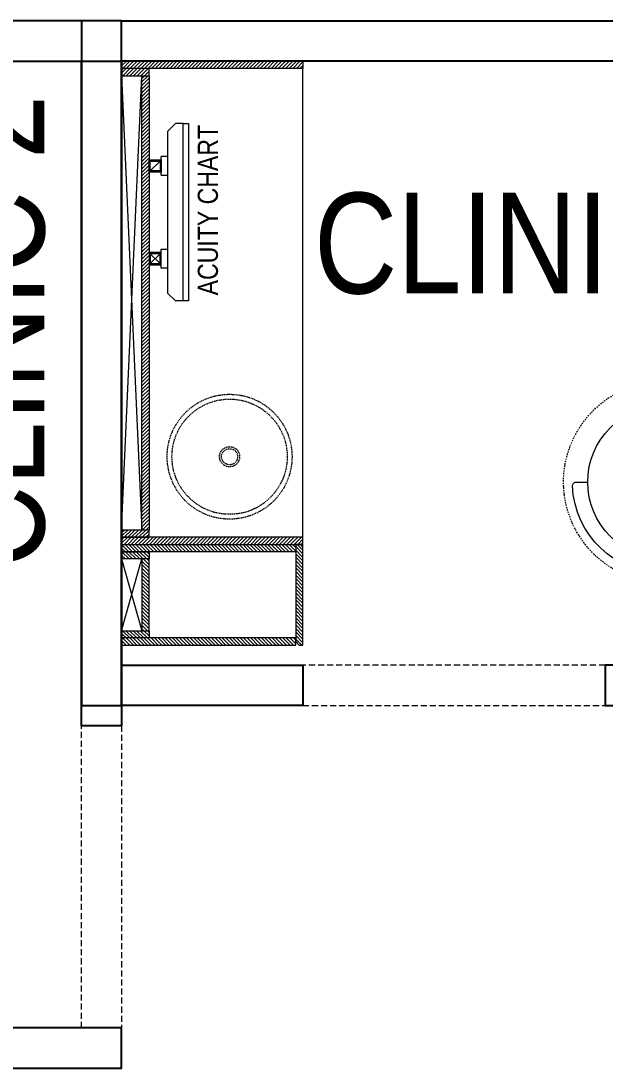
# Model space of a CAD drawing. Header units: millimetres. Extents: x 24833 to 48762, y -879225 to -876625.
# Drawn here: x 36028 to 37478, y -879225 to -876625 of the extents above; entities that cross this region are included whole.
import ezdxf

# ---------------------------------------------------------------- set-up
doc = ezdxf.new("R2010")
doc.units = ezdxf.units.MM
doc.header["$LTSCALE"] = 12
doc.header["$MEASUREMENT"] = 0
doc.linetypes.add('a_p6_plan_L18$0$HIDDEN', pattern=[0.375, 0.25, -0.125])
doc.linetypes.add('DASHDOT2', pattern=[0.5, 0.25, -0.125, 0, -0.125])
doc.layers.get('0').update_dxf_attribs({"lineweight": 25})
for name, color, linetype, lineweight in [('A-SHUTTER', 5, 'Continuous', 18), ('LK-EQPMT', 3, 'Continuous', 18), ('LK-FF&E WALL', 1, 'Continuous', 9), ('LK-IT', 3, 'Continuous', 18), ('LK-PARTITION', 21, 'Continuous', 25), ('LK-PELMET', 5, 'a_p6_plan_L18$0$HIDDEN', 9), ('LK-TV SCREEN', 3, 'Continuous', 9), ('LN-ELEVATION-1', 81, 'Continuous', 13), ('LN-ELEVATION-2', 103, 'Continuous', 20), ('LN-ELEVATION-3', 125, 'a_p6_plan_L18$0$HIDDEN', 18), ('LN-HATCH', 251, 'Continuous', 0)]:
    doc.layers.add(name, color=color, linetype=linetype, lineweight=lineweight)
doc.styles.add('LK TXT HEADER', font='Arial Narrow.ttf', dxfattribs={"height": 250})
doc.styles.get("Standard").update_dxf_attribs({"font": 'Arial Narrow.ttf'})

# ---------------------------------------------------------------- blocks, each defined once
blk = doc.blocks.new('dsg')
at = {"color": 0, "linetype": 'ByBlock', "lineweight": -2}
for radius in [155, 143, 25, 20]:
    blk.add_circle((11491.5, -171102.6), radius, dxfattribs=at)
blk = doc.blocks.new('CLINIC - CABINET SINK')
at = {"layer": 'LN-HATCH', "ltscale": 0.5}
h = blk.add_hatch(dxfattribs=at)
h.set_pattern_fill('ANSI31', color=256, scale=2)
h.set_pattern_definition([(45, (4052861.5004, 1708016.356), (-4.4901280605, 4.4901280605), [])])
h.paths.add_polyline_path([(-563.4, 157), (564.6, 157), (564.6, 175), (-563.4, 175)])
h.paths.add_polyline_path([(582.6, 225), (600.6, 225), (600.6, -225), (582.6, -225)])
h.paths.add_polyline_path([(564.6, 225), (582.6, 225), (582.6, 157), (564.6, 157)])
h.paths.add_polyline_path([(-581.4, 225), (-599.4, 225), (-599.4, -225), (-581.4, -225)])
h.paths.add_polyline_path([(-581.4, 225), (-563.4, 225), (-563.4, 157), (-581.4, 157)])
at = {"layer": 'LN-ELEVATION-1', "ltscale": 0.5}
for points in [[(-581.4, 225), (-599.4, 225), (-599.4, -225), (-581.4, -225)], [(-581.4, 225), (-563.4, 225), (-563.4, 157), (-581.4, 157)], [(564.6, 225), (582.6, 225), (582.6, 157), (564.6, 157)], [(582.6, 225), (600.6, 225), (600.6, -225), (582.6, -225)], [(-563.4, 157), (564.6, 157), (564.6, 175), (-563.4, 175)]]:
    blk.add_lwpolyline(points, close=True, dxfattribs=at)
at = {"layer": 'LN-ELEVATION-2', "ltscale": 0.5}
blk.add_line((582.6, -225), (-581.4, -225), dxfattribs=at)
at = {"layer": 'LN-HATCH', "ltscale": 0.5}
for p, q in [((564.6, 225), (-563.4, 175)), ((-563.4, 225), (564.6, 175))]:
    blk.add_line(p, q, dxfattribs=at)
at = {"layer": 'LN-ELEVATION-3', "xscale": -1, "rotation": 41.1558274151866}
blk.add_blockref('dsg', (-103569.3, 136346.7), dxfattribs=at)
blk = doc.blocks.new('CLINIC SCREEN')
at = {"layer": 'LK-EQPMT'}
for p, q in [((-103.1, 42.9), (-127.4, 18.6)), ((-127.4, 42.9), (-103.1, 18.6)), ((102.7, 42.9), (127, 18.6))]:
    blk.add_line(p, q, dxfattribs=at)
at = {"layer": 'LK-EQPMT', "ltscale": 12}
for p, q in [((-220, -19.4), (-200.6, 0)), ((200.6, 0), (-200.6, 0)), ((-138.5, 0), (-138.5, 15.5)), ((-138.5, 15.5), (-92, 15.5)), ((-92, 15.5), (-92, 0)), ((92, 15.5), (92, 0)), ((92, 15.5), (138.5, 15.5)), ((138.5, 0), (138.5, 15.5)), ((220, -19.4), (200.6, 0)), ((-220, -38.8), (-220, -19.4)), ((220, -38.8), (220, -19.4))]:
    blk.add_line(p, q, dxfattribs=at)
at = {"layer": 'LK-EQPMT'}
for points in [[(-130.4, 15.5), (-100.1, 15.5), (-100.1, 45.9), (-130.4, 45.9)], [(-127.4, 18.6), (-103.1, 18.6), (-103.1, 42.9), (-127.4, 42.9)], [(130, 15.5), (99.7, 15.5), (99.7, 45.9), (130, 45.9)], [(127, 18.6), (102.7, 18.6), (102.7, 42.9), (127, 42.9)]]:
    blk.add_lwpolyline(points, close=True, dxfattribs=at)
at = {"layer": 'LK-EQPMT', "ltscale": 12}
blk.add_lwpolyline([(-220, -51.7), (-220, -38.8), (220, -38.8), (220, -51.7)], close=True, dxfattribs=at)
at = {"layer": 'LK-EQPMT', "color": 0, "ltscale": 2, "insert": (5.2, -100.4), "char_height": 50, "attachment_point": 5}
blk.add_mtext_dynamic_manual_height_columns('ACUITY CHART', width=466.48, gutter_width=12.5, heights=[0], dxfattribs=at)
blk = doc.blocks.new('CLINIC - MOP CLOSET')
at = {"layer": 'LN-ELEVATION-1', "ltscale": 0.5}
for p, q in [((-106.4, 216), (-124.4, 216)), ((-124.4, 216), (-124.4, -216)), ((-106.4, 216), (-88.4, 216)), ((-106.4, 148), (-106.4, 216)), ((-106.4, -216), (-106.4, 216)), ((-88.4, 216), (-88.4, 148)), ((89.6, 216), (107.6, 216)), ((89.6, 148), (89.6, 216)), ((107.6, 216), (107.6, 148)), ((107.6, 216), (125.6, 216)), ((107.6, -216), (107.6, 216)), ((125.6, 216), (125.6, -216)), ((89.6, 166), (-88.4, 166)), ((-88.4, 166), (-88.4, 148)), ((89.6, 148), (89.6, 166)), ((-88.4, 148), (-106.4, 148)), ((-88.4, 148), (89.6, 148)), ((107.6, 148), (89.6, 148)), ((-124.4, -216), (-106.4, -216)), ((-115.4, -216), (-124.4, -225)), ((-124.4, -225), (-124.4, -234)), ((-124.4, -234), (125.6, -234)), ((125.6, -216), (-115.4, -216)), ((125.6, -216), (107.6, -216)), ((125.6, -234), (125.6, -216))]:
    blk.add_line(p, q, dxfattribs=at)
at = {"layer": 'LN-HATCH', "linetype": 'Continuous', "ltscale": 0.5}
for p, q in [((-124.4, 213.5), (-121.8, 216)), ((-124.4, 204.6), (-113, 216)), ((-124.4, 195.8), (-106.4, 213.8)), ((-106.4, 213.8), (-104.1, 216)), ((-106.4, 204.9), (-95.3, 216)), ((-106.4, 196.1), (-88.4, 214.1)), ((89.6, 215.3), (90.3, 216)), ((89.6, 206.5), (99.1, 216)), ((89.6, 197.7), (107.6, 215.7)), ((107.6, 215.7), (108, 216)), ((107.6, 206.8), (116.8, 216)), ((107.6, 198), (125.6, 216)), ((-124.4, 186.9), (-106.4, 204.9)), ((-124.4, 178.1), (-106.4, 196.1)), ((-124.4, 169.3), (-106.4, 187.3)), ((-106.4, 187.3), (-88.4, 205.3)), ((-106.4, 178.4), (-88.4, 196.4)), ((-106.4, 169.6), (-88.4, 187.6)), ((89.6, 188.8), (107.6, 206.8)), ((89.6, 180), (107.6, 198)), ((89.6, 171.1), (107.6, 189.1)), ((107.6, 189.1), (125.6, 207.1)), ((107.6, 180.3), (125.6, 198.3)), ((107.6, 171.5), (125.6, 189.5)), ((-124.4, 160.4), (-106.4, 178.4)), ((-124.4, 151.6), (-106.4, 169.6)), ((-124.4, 142.8), (-106.4, 160.8)), ((-106.4, 160.8), (-88.4, 178.8)), ((-106.4, 151.9), (-88.4, 169.9)), ((-101.4, 148), (-88.4, 161.1)), ((-88.4, 161.1), (-83.4, 166)), ((-88.4, 152.2), (-74.6, 166)), ((-83.8, 148), (-65.8, 166)), ((-74.9, 148), (-56.9, 166)), ((-66.1, 148), (-48.1, 166)), ((-57.2, 148), (-39.2, 166)), ((-48.4, 148), (-30.4, 166)), ((-39.6, 148), (-21.6, 166)), ((-30.7, 148), (-12.7, 166)), ((-21.9, 148), (-3.9, 166)), ((-13, 148), (5, 166)), ((-4.2, 148), (13.8, 166)), ((4.6, 148), (22.6, 166)), ((13.5, 148), (31.5, 166)), ((22.3, 148), (40.3, 166)), ((31.1, 148), (49.1, 166)), ((40, 148), (58, 166)), ((48.8, 148), (66.8, 166)), ((57.7, 148), (75.7, 166)), ((66.5, 148), (84.5, 166)), ((75.3, 148), (89.6, 162.3)), ((89.6, 162.3), (107.6, 180.3)), ((89.6, 153.5), (107.6, 171.5)), ((93, 148), (107.6, 162.6)), ((107.6, 162.6), (125.6, 180.6)), ((107.6, 153.8), (125.6, 171.8)), ((107.6, 144.9), (125.6, 162.9)), ((-124.4, 133.9), (-106.4, 151.9)), ((-124.4, 125.1), (-106.4, 143.1)), ((-124.4, 116.2), (-106.4, 134.2)), ((-92.6, 148), (-88.4, 152.2)), ((84.2, 148), (89.6, 153.5)), ((101.9, 148), (107.6, 153.8)), ((107.6, 136.1), (125.6, 154.1)), ((107.6, 127.3), (125.6, 145.3)), ((107.6, 118.4), (125.6, 136.4)), ((-124.4, 107.4), (-106.4, 125.4)), ((-124.4, 98.6), (-106.4, 116.6)), ((-124.4, 89.7), (-106.4, 107.7)), ((107.6, 109.6), (125.6, 127.6)), ((107.6, 100.7), (125.6, 118.7)), ((107.6, 91.9), (125.6, 109.9)), ((-124.4, 80.9), (-106.4, 98.9)), ((-124.4, 72), (-106.4, 90)), ((-124.4, 63.2), (-106.4, 81.2)), ((107.6, 83.1), (125.6, 101.1)), ((107.6, 74.2), (125.6, 92.2)), ((107.6, 65.4), (125.6, 83.4)), ((-124.4, 54.4), (-106.4, 72.4)), ((-124.4, 45.5), (-106.4, 63.5)), ((-124.4, 36.7), (-106.4, 54.7)), ((107.6, 56.6), (125.6, 74.6)), ((107.6, 47.7), (125.6, 65.7)), ((107.6, 38.9), (125.6, 56.9)), ((-124.4, 27.8), (-106.4, 45.8)), ((-124.4, 19), (-106.4, 37)), ((-124.4, 10.2), (-106.4, 28.2)), ((107.6, 30), (125.6, 48)), ((107.6, 21.2), (125.6, 39.2)), ((107.6, 12.4), (125.6, 30.4)), ((-124.4, 1.3), (-106.4, 19.3)), ((-124.4, -7.5), (-106.4, 10.5)), ((-124.4, -16.3), (-106.4, 1.7)), ((107.6, 3.5), (125.6, 21.5)), ((107.6, -5.3), (125.6, 12.7)), ((107.6, -14.2), (125.6, 3.8)), ((-124.4, -25.2), (-106.4, -7.2)), ((-124.4, -34), (-106.4, -16)), ((-124.4, -42.9), (-106.4, -24.9)), ((107.6, -23), (125.6, -5)), ((107.6, -31.8), (125.6, -13.8)), ((107.6, -40.7), (125.6, -22.7)), ((-124.4, -51.7), (-106.4, -33.7)), ((-124.4, -60.5), (-106.4, -42.5)), ((-124.4, -69.4), (-106.4, -51.4)), ((107.6, -49.5), (125.6, -31.5)), ((107.6, -58.4), (125.6, -40.4)), ((107.6, -67.2), (125.6, -49.2)), ((-124.4, -78.2), (-106.4, -60.2)), ((-124.4, -87.1), (-106.4, -69.1)), ((-124.4, -95.9), (-106.4, -77.9)), ((107.6, -76), (125.6, -58)), ((107.6, -84.9), (125.6, -66.9)), ((107.6, -93.7), (125.6, -75.7)), ((-124.4, -104.7), (-106.4, -86.7)), ((-124.4, -113.6), (-106.4, -95.6)), ((107.6, -102.5), (125.6, -84.5)), ((107.6, -111.4), (125.6, -93.4)), ((107.6, -120.2), (125.6, -102.2)), ((-124.4, -122.4), (-106.4, -104.4)), ((-124.4, -131.3), (-106.4, -113.3)), ((-124.4, -140.1), (-106.4, -122.1)), ((107.6, -129.1), (125.6, -111.1)), ((107.6, -137.9), (125.6, -119.9)), ((107.6, -146.7), (125.6, -128.7)), ((-124.4, -148.9), (-106.4, -130.9)), ((-124.4, -157.8), (-106.4, -139.8)), ((-124.4, -166.6), (-106.4, -148.6)), ((107.6, -155.6), (125.6, -137.6)), ((107.6, -164.4), (125.6, -146.4)), ((107.6, -173.3), (125.6, -155.3)), ((-124.4, -175.4), (-106.4, -157.4)), ((-124.4, -184.3), (-106.4, -166.3)), ((-124.4, -193.1), (-106.4, -175.1)), ((107.6, -182.1), (125.6, -164.1)), ((107.6, -190.9), (125.6, -172.9)), ((107.6, -199.8), (125.6, -181.8)), ((-124.4, -202), (-106.4, -184)), ((-124.4, -210.8), (-106.4, -192.8)), ((-120.7, -216), (-106.4, -201.6)), ((107.6, -208.6), (125.6, -190.6)), ((109.1, -216), (125.6, -199.5)), ((-124.4, -231.1), (-109.3, -216)), ((-118.5, -234), (-100.5, -216)), ((-111.9, -216), (-106.4, -210.5)), ((-109.6, -234), (-91.6, -216)), ((-100.8, -234), (-82.8, -216)), ((-91.9, -234), (-73.9, -216)), ((-83.1, -234), (-65.1, -216)), ((-74.3, -234), (-56.3, -216)), ((-65.4, -234), (-47.4, -216)), ((-56.6, -234), (-38.6, -216)), ((-47.8, -234), (-29.8, -216)), ((-38.9, -234), (-20.9, -216)), ((-30.1, -234), (-12.1, -216)), ((-21.2, -234), (-3.2, -216)), ((-12.4, -234), (5.6, -216)), ((-3.6, -234), (14.4, -216)), ((5.3, -234), (23.3, -216)), ((14.1, -234), (32.1, -216)), ((23, -234), (41, -216)), ((31.8, -234), (49.8, -216)), ((40.6, -234), (58.6, -216)), ((49.5, -234), (67.5, -216)), ((58.3, -234), (76.3, -216)), ((67.1, -234), (85.1, -216)), ((76, -234), (94, -216)), ((84.8, -234), (102.8, -216)), ((93.7, -234), (111.7, -216)), ((102.5, -234), (120.5, -216)), ((111.3, -234), (125.6, -219.7)), ((117.9, -216), (125.6, -208.3)), ((120.2, -234), (125.6, -228.5))]:
    blk.add_line(p, q, dxfattribs=at)
at = {"layer": 'LN-HATCH', "ltscale": 0.5}
for p, q in [((89.6, 216), (-88.4, 166)), ((-88.4, 216), (89.6, 166))]:
    blk.add_line(p, q, dxfattribs=at)
blk = doc.blocks.new('DOCTOR STOOL')
at = {"layer": 'LN-ELEVATION-1', "ltscale": 100}
blk.add_lwpolyline([(228, 37.8), (228, 9.1, -0.426474), (218.5, 0, -0.959166), (218.5, 455.6, -0.426474), (228, 446.5), (228, 417.8)], format="xyb", dxfattribs=at)
at = {"layer": 'LN-ELEVATION-1', "linetype": 'DASHDOT2'}
blk.add_circle((228, 227.8), 250, dxfattribs=at)
at = {"layer": 'LN-ELEVATION-1', "ltscale": 100}
blk.add_circle((228, 227.8), 190, dxfattribs=at)
blk = doc.blocks.new('A$C15b5f610')
at = {"layer": 'LK-PARTITION'}
for points in [[(0, 0), (100, 0), (100, 1700), (0, 1700)], [(100, 1700), (2500, 1700), (2500, 1600), (100, 1600)], [(550, 0), (100, 0), (100, 100), (550, 100)], [(1300, 0), (2500, 0), (2500, 100), (1300, 100)]]:
    blk.add_lwpolyline(points, close=True, dxfattribs=at)
at = {"layer": 'LK-PELMET', "ltscale": 5}
blk.add_lwpolyline([(550, 0), (1300, 0), (1300, 100), (550, 100)], close=True, dxfattribs=at)
at = {"layer": 'LK-FF&E WALL', "xscale": -1, "rotation": 90}
blk.add_blockref('CLINIC - CABINET SINK', (325, 1000.6), dxfattribs=at)
at = {"layer": 'LK-FF&E WALL', "rotation": 90}
blk.add_blockref('CLINIC - MOP CLOSET', (316, 274.4), dxfattribs=at)
at = {"layer": 'LK-IT', "rotation": 90.00000000000006}
blk.add_blockref('CLINIC SCREEN', (213.9, 1225), dxfattribs=at)
at = {"layer": 'LK-TV SCREEN', "rotation": 90}
blk.add_blockref('DOCTOR STOOL', (1674.8, 327.1), dxfattribs=at)
at = {"style": 'LK TXT HEADER'}
blk.add_text('CLINIC 1', height=250, dxfattribs=at).set_placement((577.5, 1023.3))
blk = doc.blocks.new('A$Cc304dd19')
at = {"layer": 'LK-PARTITION'}
for points in [[(100, 1700), (0, 1700), (0, 0), (100, 0)], [(2600, 1700), (2500, 1700), (2500, 0), (2600, 0)], [(2500, 0), (850, 0), (850, 100), (2500, 100)]]:
    blk.add_lwpolyline(points, close=True, dxfattribs=at)
at = {"layer": 'LK-PELMET', "ltscale": 5}
blk.add_lwpolyline([(850, 0), (100, 0), (100, 100), (850, 100)], close=True, dxfattribs=at)
at = {"style": 'LK TXT HEADER'}
blk.add_text('CLINIC 2', height=250, dxfattribs=at).set_placement((1239, 191.8))

msp = doc.modelspace()

# ---------------------------------------------------------------- block references
at = {"layer": 'A-SHUTTER', "rotation": 90.00000000000003}
msp.add_blockref('A$Cc304dd19', (36278.5, -879225), dxfattribs=at)
at = {"layer": 'A-SHUTTER'}
msp.add_blockref('A$C15b5f610', (36178.5, -878325), dxfattribs=at)

doc.saveas('drawing.dxf')
